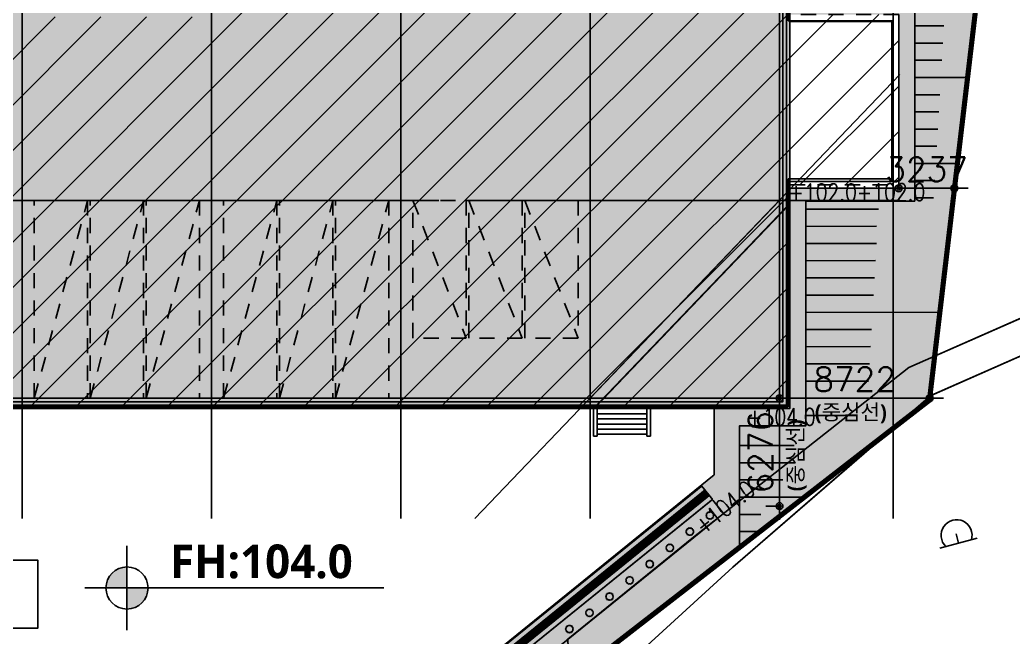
# Model space of a CAD drawing. Header units: millimetres. Extents: x 0 to 190005487, y 0 to 455456909.
# Drawn here: x 160531 to 218247, y 55596 to 91487 of the extents above; entities that cross this region are included whole.
import ezdxf
from ezdxf.xclip import XClip

# ---------------------------------------------------------------- set-up
doc = ezdxf.new("R2010")
doc.units = ezdxf.units.MM
doc.header["$LTSCALE"] = 800
doc.header["$MEASUREMENT"] = 0
doc.header["$XCLIPFRAME"] = 0
doc.header["$PDSIZE"] = -10
for name, pattern in [('CEN', [62, 60, -1, 0, -1]), ('DASHED', [3, 2, -1]), ('HID', [2, 1.1, -0.9]), ('XREF_BASE$0$PHANTOM', [63.5, 31.75, -6.35, 6.35, -6.35, 6.35, -6.35]), ('XREF_BASE$0$PHANTOMX2', [5, 2.5, -0.5, 0.5, -0.5, 0.5, -0.5])]:
    doc.linetypes.add(name, pattern=pattern)
doc.layers.get('0').update_dxf_attribs({"linetype": 'CONTINUOUS'})
doc.layers.get('Defpoints').update_dxf_attribs({"color": 153, "linetype": 'CONTINUOUS'})
for name, color, linetype in [('0-녹지', 71, 'CONTINUOUS'), ('1-묘지', 4, 'CONTINUOUS'), ('1-비포장', 1, 'CONTINUOUS'), ('2F', 5, 'HID'), ('_교목_Plant', 90, 'CONTINUOUS'), ('A-ANNO-TEXT2', 3, 'CONTINUOUS'), ('CE-SLOP-FILL', 1, 'CONTINUOUS'), ('CEN', 1, 'CEN'), ('COL', 2, 'CONTINUOUS'), ('LSMD_CONT_LDREG_41500', 1, 'CONTINUOUS'), ('SYM', 7, 'CONTINUOUS'), ('TEXT', 6, 'CONTINUOUS'), ('TIT', 2, 'CONTINUOUS'), ('WID', 4, 'CONTINUOUS'), ('XREF_BASE$0$CE_PROPERTY LINE', 2, 'XREF_BASE$0$PHANTOM'), ('XREF_BASE$0$성토옹벽', 6, 'CONTINUOUS'), ('XREF_BASE$0$절토옹벽', 2, 'CONTINUOUS'), ('사업부지', 7, 'CONTINUOUS'), ('성토옹벽', 6, 'CONTINUOUS'), ('절토옹벽', 2, 'CONTINUOUS'), ('지상1층', 253, 'CONTINUOUS'), ('지상1층 평면도$0$A-PK', 6, 'CONTINUOUS'), ('지하2층외벽선', 6, 'CONTINUOUS'), ('현황레벨검토', 1, 'CONTINUOUS')]:
    doc.layers.add(name, color=color, linetype=linetype)
doc.layers.add('XR-평면도$0$A-SSXM-STAIR', color=7, linetype='CONTINUOUS', lineweight=25)
doc.styles.add('SH_대대리576', font='NanumGothicBold.ttf')
doc.styles.get("Standard").update_dxf_attribs({"font": 'SIMPLEX.shx'})
doc.dimstyles.new('SHP 600', dxfattribs={"dimscale": 400, "dimtxt": 3.5, "dimasz": 1, "dimexe": 2, "dimexo": 2, "dimgap": 1, "dimtad": 1, "dimdec": 0, "dimzin": 0, "dimdsep": 46, "dimtxsty": 'Standard', "dimblk": 'DIMDOT', "dimcen": 0.09, "dimclrt": 3, "dimadec": 0, "dimazin": 1, "dimtfac": 1, "dimtdec": 0, "dimtix": 1, "dimtmove": 2, "dimatfit": 0, "dimldrblk": 'DIMDOT', "dimfxl": 1, "dimtfillclr": 3, "dimtolj": 1, "dimtzin": 0, "dimarcsym": 0})

# ---------------------------------------------------------------- blocks, each defined once
blk = doc.blocks.new('A$C33E82F04')
at = {"layer": '1-묘지', "color": 8, "linetype": 'Continuous'}
for p, q in [((1.5, 0), (0, 0)), ((0.75, 0), (0.75, 0.38))]:
    blk.add_line(p, q, dxfattribs=at)
blk.add_arc((0.756, 0.318), 0.6, 328.0265, 211.9735, dxfattribs=at)
blk = doc.blocks.new('G$C940A8A8A')
at = {"layer": 'LSMD_CONT_LDREG_41500', "color": 1, "linetype": 'Continuous', "const_width": 300, "flags": 128}
blk.add_lwpolyline([(72327, 15866), (79255, 11660), (78594, 7970), (78790, 7821), (135065, 31905), (143528, 53543), (142885, 66413), (152606, 122087)], dxfattribs=at)
blk = doc.blocks.new('현황측량 지적')
at = {"layer": '1-비포장', "color": 8, "linetype": 'Continuous'}
for points in [[(93205, -139550), (87545, -134189), (85835, -133363), (76896, -127054), (69729, -119669), (66110, -108713), (66008, -105595), (73015, -99178), (84532, -89199), (93795, -85116)], [(94002, -82831), (84738, -86909)]]:
    blk.add_lwpolyline(points, dxfattribs=at)
at = {"rotation": 14.62512504690287}
blk.add_blockref('G$C940A8A8A', (-38193, -154447), dxfattribs=at)
at = {"layer": '1-묘지', "xscale": 1500, "yscale": 1500, "zscale": 1500, "rotation": 14.62512501046145}
blk.add_blockref('A$C33E82F04', (85040, -98071), dxfattribs=at)
blk = doc.blocks.new('대지현황레벨1')
at = {"layer": 'Defpoints', "color": 6}
blk.add_lwpolyline([(27780, -120835), (35546, -123155), (35838, -126893), (36065, -126987), (84436, -89475), (87161, -66401), (83289, -54110), (78638, 2214)], dxfattribs=at)
blk = doc.blocks.new('A$C1BFD5BFA')
for points in [[(106530, 12809), (106530, 22900)], [(100200, 22500), (106130, 22500), (106130, 13209), (100200, 13209)], [(106530, 12809), (100200, 12809)]]:
    blk.add_lwpolyline(points)
at = {"layer": 'COL'}
for points in [[(0, 58200), (0, 0), (100200, 0), (100200, 12809)], [(400, 48400), (400, 400), (99800, 400), (99800, 13209), (99800, 13209)], [(99800, 13209), (99800, 13209), (99800, 48400)], [(100200, 22900), (100200, 12809)]]:
    blk.add_lwpolyline(points, dxfattribs=at)
blk = doc.blocks.new('DIMDOT')
at = {"color": 0}
blk.add_line((-2, 0), (2, 0), dxfattribs=at)
for radius in [0.5, 0.25]:
    blk.add_circle((0, 0), radius, dxfattribs=at)
blk = doc.blocks.new('*D42')
at = {"color": 0, "lineweight": -2}
for p, q in [((204643, 69488), (203872, 69488)), ((204672, 69088), (204672, 63612)), ((204643, 63212), (203872, 63212))]:
    blk.add_line(p, q, dxfattribs=at)
at = {"layer": 'Defpoints', "color": 0}
for p in [(205443, 69488), (204672, 63212), (205443, 63212)]:
    blk.add_point(p, dxfattribs=at)
at = {"color": 0, "linetype": 'ByBlock', "lineweight": -2, "xscale": 400, "yscale": 400, "zscale": 400}
for p, rotation in [((204672, 69488), 90), ((204672, 63212), 270)]:
    blk.add_blockref('DIMDOT', p, dxfattribs=dict(at, rotation=rotation))
at = {"color": 3, "insert": (203571, 66350), "char_height": 1400, "attachment_point": 5, "rotation": 90}
blk.add_mtext('\\A1;6276', dxfattribs=at)
blk = doc.blocks.new('*D43')
at = {"color": 0, "lineweight": -2}
for p, q in [((204672, 70288), (204672, 70288)), ((213394, 70288), (213394, 70288)), ((212994, 69488), (205072, 69488))]:
    blk.add_line(p, q, dxfattribs=at)
at = {"layer": 'Defpoints', "color": 0}
for p in [(204672, 69488), (204672, 69488), (213394, 69488)]:
    blk.add_point(p, dxfattribs=at)
at = {"color": 0, "linetype": 'ByBlock', "lineweight": -2, "xscale": 400, "yscale": 400, "zscale": 400, "rotation": 180}
blk.add_blockref('DIMDOT', (204672, 69488), dxfattribs=at)
at = {"color": 0, "linetype": 'ByBlock', "lineweight": -2, "xscale": 400, "yscale": 400, "zscale": 400}
blk.add_blockref('DIMDOT', (213394, 69488), dxfattribs=at)
at = {"color": 3, "insert": (209033, 70589), "char_height": 1400, "attachment_point": 5}
blk.add_mtext('\\A1;8722', dxfattribs=at)
blk = doc.blocks.new('*D44')
at = {"color": 0, "lineweight": -2}
for p, q in [((211599, 81694), (211599, 82494)), ((214836, 82494), (214836, 82494)), ((211199, 81694), (210799, 81694)), ((214836, 81694), (211599, 81694)), ((215236, 81694), (215636, 81694))]:
    blk.add_line(p, q, dxfattribs=at)
at = {"layer": 'Defpoints', "color": 0}
for p in [(211599, 81694), (214836, 81694), (211599, 80894)]:
    blk.add_point(p, dxfattribs=at)
at = {"color": 0, "linetype": 'ByBlock', "lineweight": -2, "xscale": 400, "yscale": 400, "zscale": 400}
blk.add_blockref('DIMDOT', (211599, 81694), dxfattribs=at)
at = {"color": 0, "linetype": 'ByBlock', "lineweight": -2, "xscale": 400, "yscale": 400, "zscale": 400, "rotation": 180}
blk.add_blockref('DIMDOT', (214836, 81694), dxfattribs=at)
at = {"color": 3, "insert": (213217, 82795), "char_height": 1400, "attachment_point": 5}
blk.add_mtext('\\A1;3237', dxfattribs=at)
blk = doc.blocks.new('levelsymbol')
at = {"layer": 'TIT', "ltscale": 10}
h = blk.add_hatch(color=4, dxfattribs=at)
h.paths.add_polyline_path([(-1500, 0), (0, 0), (0, 1500, 0.414214)])
h.paths.add_polyline_path([(0, 0), (0, -1500, 0.414214), (1500, 0)])
at = {"layer": 'TIT', "color": 4, "ltscale": 10}
for p, q in [((0, -3000), (0, 3000)), ((-3000, 0), (18319, 0))]:
    blk.add_line(p, q, dxfattribs=at)
blk.add_circle((0, 0), 1500, dxfattribs=at)
for start, end in [(0, 90), (180, 270)]:
    blk.add_arc((0, 0), 1500, start, end, dxfattribs=at)
blk = doc.blocks.new('지상1층 평면도$0$_P대형')
at = {"layer": '지상1층 평면도$0$A-PK', "color": 6, "linetype": 'HID'}
blk.add_line((-150, -1500), (-3250, -13000), dxfattribs=at)
blk.add_lwpolyline([(-150, -1500), (-150, -13000), (-3250, -13000), (-3250, -1500)], close=True, dxfattribs=at)
blk = doc.blocks.new('A$C666166B5')
at = {"layer": '지상1층 평면도$0$A-PK', "linetype": 'HID'}
blk.add_line((0, 8000), (3100, 0), dxfattribs=at)
blk.add_lwpolyline([(3100, 8000), (3100, 0), (0, 0), (0, 8000), (3100, 8000)], dxfattribs=at)
blk = doc.blocks.new('A$C61401735')
at = {"layer": 'CE-SLOP-FILL', "color": 251, "linetype": 'ByBlock'}
for p, q in [((148502, 72406), (150192, 72406)), ((148502, 71406), (150133, 71406)), ((148502, 70406), (150074, 70406)), ((148502, 69406), (151527, 69406)), ((148502, 68406), (149956, 68406)), ((148502, 67406), (149897, 67406)), ((148502, 66406), (149838, 66406)), ((148502, 65406), (149779, 65406)), ((148502, 64406), (150938, 64406)), ((148502, 63406), (149661, 63406)), ((148502, 62406), (149602, 62406)), ((142173, 61747), (146395, 61756)), ((142171, 60747), (146277, 60756)), ((142173, 59747), (146279, 59756)), ((142173, 58747), (146221, 58756)), ((142173, 57747), (146163, 57756)), ((142173, 56747), (146106, 56756)), ((142173, 55747), (149918, 55765)), ((142173, 54747), (145990, 54756)), ((142173, 53747), (145932, 53755)), ((142173, 52747), (145874, 52755)), ((142173, 51747), (145816, 51755)), ((142173, 50747), (149329, 50763)), ((142173, 49747), (145178, 49754)), ((138320, 48002), (141488, 48002)), ((138320, 47002), (141488, 47002)), ((138320, 46002), (140844, 46002)), ((138320, 45002), (142078, 45002)), ((138320, 44002), (139554, 44002)), ((138320, 43002), (139500, 43002))]:
    blk.add_line(p, q, dxfattribs=at)
at = {"layer": 'CE-SLOP-FILL', "color": 251, "linetype": 'ByBlock', "flags": 128}
for points in [[(92703, 19281), (100468, 16961), (100760, 13223), (100987, 13128), (149358, 50641), (152083, 73715), (148212, 86006), (144956, 125432)], [(138320, 42081), (138320, 49150), (142173, 49150), (142173, 62214), (148502, 62214), (148502, 74024), (141998, 74024), (141998, 102558), (141998, 108156), (141998, 137556), (122558, 137556), (112679, 145614)], [(138320, 42081), (149358, 50641), (152083, 73715), (148212, 86006), (144956, 125432)]]:
    blk.add_lwpolyline(points, dxfattribs=at)
at = {"layer": 'CE-SLOP-FILL', "color": 251}
for points in [[(136762, 44835), (137381, 44050)], [(95670, 31748), (95670, 25559), (112970, 25559), (121372, 31096), (137392, 44057)]]:
    blk.add_lwpolyline(points, dxfattribs=at)
blk = doc.blocks.new('A$C53055D6E')
at = {"layer": 'XREF_BASE$0$CE_PROPERTY LINE', "color": 8, "linetype": 'XREF_BASE$0$PHANTOMX2', "ltscale": 3, "flags": 128}
blk.add_lwpolyline([(24653, 158067), (15380, 151109), (8259, 149251), (3838, 149290), (748, 147602), (-6916, 147572), (-7299, 146160), (-1843, 125252), (436, 116516), (2171, 109870), (5326, 104706), (5798, 96717), (3940, 88655), (43, 76541), (81, 64279), (3722, 52297), (8342, 45951), (24954, 35648), (27528, 32946), (33205, 26984), (45785, 19196), (55262, 14961), (63842, 9900), (67943, 799), (71065, 403), (74495, 0), (71416, 11497), (72509, 16027), (80907, 20283), (84381, 29814), (86654, 26118), (86417, 19281), (94182, 16961), (94474, 13223), (94701, 13128), (143072, 50641), (145797, 73715), (141926, 86006), (137274, 142330), (130340, 137929), (128629, 139085), (122336, 140647), (114378, 141402), (105827, 145930), (90331, 146144), (69871, 143916), (58636, 140116), (56478, 144307), (45633, 153630)], close=True, dxfattribs=at)
at = {"layer": '절토옹벽', "color": 6, "linetype": 'ByBlock', "ltscale": 5, "const_width": 100, "flags": 128}
for points in [[(91367, 31757), (91369, 27568), (106141, 27577), (113948, 32781), (129838, 45656)], [(90367, 31756), (90370, 26568), (106370, 26577), (114477, 31926), (130451, 44866)]]:
    blk.add_lwpolyline(points, dxfattribs=at)
at = {"layer": '절토옹벽', "color": 6, "linetype": 'DASHED', "ltscale": 4000, "const_width": 500, "flags": 128}
blk.add_lwpolyline([(90867, 31757), (90869, 27068), (106256, 27077), (114213, 32354), (130145, 45261)], dxfattribs=at)
blk = doc.blocks.new('XREF_BASE$0$A$C5E376D50')
at = {"layer": 'Defpoints', "linetype": 'Continuous', "flags": 128}
blk.add_lwpolyline([(303691, 192063), (311456, 189743), (311748, 186006), (311975, 185911), (360346, 223424), (363071, 246497), (359200, 258788), (354548, 315113)], dxfattribs=at)
blk = doc.blocks.new('XREF_BASE$0$A$C3CBC0631')
at = {"layer": 'XREF_BASE$0$절토옹벽'}
h = blk.add_hatch(color=253, dxfattribs=at)
h.dxf.hatch_style = 1
h.paths.add_polyline_path([(130451, 44866), (114477, 31926), (106370, 26577), (90370, 26568), (90367, 31756), (91367, 31756), (91367, 31757), (91369, 27569), (106141, 27577), (113948, 32781), (129838, 45656), (130467, 44879)])
at = {"layer": 'XREF_BASE$0$CE_PROPERTY LINE', "color": 8, "linetype": 'XREF_BASE$0$PHANTOMX2', "ltscale": 3, "flags": 128}
blk.add_lwpolyline([(24653, 158067), (15380, 151109), (8259, 149251), (3838, 149290), (748, 147602), (-6916, 147572), (-7299, 146160), (-1843, 125252), (436, 116516), (2171, 109870), (5326, 104706), (5798, 96717), (3940, 88655), (43, 76542), (81, 64279), (3722, 52297), (8342, 45951), (24954, 35648), (27528, 32946), (33205, 26984), (45785, 19196), (55262, 14961), (63842, 9900), (67943, 799), (71065, 403), (74495, 0), (71416, 11497), (72509, 16027), (80907, 20283), (84381, 29814), (86654, 26118), (86417, 19281), (94182, 16961), (94474, 13223), (94701, 13128), (143072, 50641), (145797, 73715), (141926, 86006), (137274, 142330), (130340, 137929), (128629, 139085), (122336, 140647), (114378, 141402), (105828, 145930), (90331, 146144), (69871, 143916), (58636, 140116), (56478, 144307), (45633, 153630)], close=True, dxfattribs=at)
at = {"layer": 'XREF_BASE$0$절토옹벽', "color": 8, "linetype": 'ByBlock', "ltscale": 5, "flags": 128}
blk.add_lwpolyline([(130451, 44866, 100, 100, 0), (114477, 31926, 100, 100, 0), (106370, 26577, 100, 100, 0), (90370, 26568, 100, 100, 0), (90367, 31756, 100, 100, 0), (91367, 31756, 100, 100, 0), (91367, 31757, 100, 100, 0), (91369, 27569, 100, 100, 0), (106141, 27577, 100, 100, 0), (113948, 32781, 100, 100, 0), (129838, 45656, 100, 100, 0), (130467, 44879, 0, 0, 0)], format="xyseb", close=True, dxfattribs=at)
blk = doc.blocks.new('G$CBD6C6888')
at = {"layer": '현황레벨검토', "color": 1, "linetype": 'ByBlock', "width": 0.8}
for s, p in [('+102.0', (184019, 71904)), ('+102.0', (187992, 71911)), ('+104.0', (181618, 58847))]:
    blk.add_text(s, height=1000, dxfattribs=at).set_placement(p)
blk.add_text('+104.0', height=1000, rotation=38.69478, dxfattribs=at).set_placement((179066, 52456))
blk = doc.blocks.new('TE000013_0')
at = {"const_width": 0.0239}
blk.add_lwpolyline([(-0.01, 0, 1), (0.01, 0, 1)], format="xyb", close=True, dxfattribs=at)
at = {"color": 0}
for centre, start, end in [((-0.73, 0.42), 270.5612, 29.4388), ((-0.84, 0), 300.5612, 59.4388), ((-0.42, 0.73), 240.5612, 359.4388), ((0, 0.84), 210.5612, 329.4388), ((0.42, 0.73), 180.5612, 299.4388), ((0.73, 0.42), 150.5612, 269.4388), ((0.84, 0), 120.5612, 239.4388), ((-0.73, -0.42), 330.5612, 89.4388), ((-0.42, -0.73), 0.5612, 119.4388), ((0, -0.84), 30.5612, 149.4388), ((0.42, -0.73), 60.5612, 179.4388), ((0.73, -0.42), 90.5612, 209.4388)]:
    blk.add_arc(centre, 0.225, start, end, dxfattribs=at)
blk = doc.blocks.new('G$CBD6E5784')
at = {"layer": '0-녹지'}
h = blk.add_hatch(color=256, dxfattribs=at)
h.dxf.hatch_style = 1
edge = h.paths.add_edge_path()
edge.add_line((7794, 201355), (7902, 200937))
edge.add_line((7902, 200937), (11057, 195774))
edge.add_line((11057, 195774), (11530, 187784))
edge.add_line((11530, 187784), (9671, 179723))
edge.add_line((9671, 179723), (5774, 167609))
edge.add_line((5774, 167609), (5813, 155347))
edge.add_line((5813, 155347), (9453, 143365))
edge.add_line((9453, 143365), (14073, 137018))
edge.add_line((14073, 137018), (30686, 126716))
edge.add_line((30686, 126716), (33260, 124014))
edge.add_line((33260, 124014), (38937, 118052))
edge.add_line((38937, 118052), (51516, 110264))
edge.add_line((51516, 110264), (60993, 106028))
edge.add_line((60993, 106028), (69573, 100968))
edge.add_line((69573, 100968), (73674, 91866))
edge.add_line((73674, 91866), (80226, 91068))
edge.add_line((80226, 91068), (77147, 102565))
edge.add_line((77147, 102565), (78239, 107093))
edge.add_line((78239, 107093), (86638, 111351))
edge.add_line((86638, 111351), (90112, 120882))
edge.add_line((90112, 120882), (92385, 117186))
edge.add_line((92385, 117186), (92148, 110349))
edge.add_line((92148, 110349), (99913, 108028))
edge.add_line((99913, 108028), (100206, 104291))
edge.add_line((100206, 104291), (100433, 104196))
edge.add_line((100433, 104196), (148803, 141709))
edge.add_line((148803, 141709), (151529, 164783))
edge.add_line((151529, 164783), (147657, 177073))
edge.add_line((147657, 177073), (143006, 233398))
edge.add_line((143006, 233398), (136071, 228996))
edge.add_line((136071, 228996), (134360, 230153))
edge.add_line((134360, 230153), (128068, 231715))
edge.add_line((128068, 231715), (120109, 232470))
edge.add_line((120109, 232470), (111559, 236997))
edge.add_line((111559, 236997), (96063, 237212))
edge.add_line((96063, 237212), (75602, 234983))
edge.add_line((75602, 234983), (64368, 231184))
edge.add_line((64368, 231184), (62206, 235371))
edge.add_line((62206, 235371), (61557, 235935))
edge.add_line((61557, 235935), (61356, 235701))
edge.add_line((61356, 235701), (60704, 234943))
edge.add_line((60704, 234943), (50766, 243492))
edge.add_line((50766, 243492), (30689, 247737))
edge.add_line((30689, 247737), (21282, 240661))
edge.add_line((21282, 240661), (14344, 238855))
edge.add_line((14344, 238855), (6649, 237166))
edge.add_line((6649, 237166), (383, 235672))
edge.add_line((383, 235672), (5488, 216157))
edge.add_line((5488, 216157), (4209, 215824))
edge.add_arc((5432, 220089), 4437, 254.00037, 277.35559)
edge.add_arc((5864, 216679), 1000, 277.81441, 14.39027)
edge.add_line((6833, 216928), (2247, 234509))
edge.add_line((2247, 234509), (18317, 238709))
edge.add_line((18317, 238709), (19275, 235027))
edge.add_line((19275, 235027), (21895, 235027))
edge.add_arc((21895, 236527), 1500, 270, 0)
edge.add_line((23395, 236527), (23395, 240227))
edge.add_line((23395, 240227), (52195, 240227))
edge.add_line((52195, 240227), (52195, 236527))
edge.add_arc((53695, 236527), 1500, 180, 270)
edge.add_line((53695, 235027), (54095, 235027))
edge.add_line((54095, 235027), (54095, 229027))
edge.add_line((54095, 229027), (39995, 229027))
edge.add_arc((39995, 227527), 1500, 90, 180)
edge.add_line((38495, 227527), (38495, 227027))
edge.add_line((38495, 227027), (59470, 227027))
edge.add_line((59470, 227027), (59470, 226827))
edge.add_line((59470, 226827), (38495, 226827))
edge.add_line((38495, 226827), (38495, 226627))
edge.add_line((38495, 226627), (121303, 226628))
edge.add_line((121303, 226628), (114220, 232406))
edge.add_line((114220, 232406), (114852, 233181))
edge.add_line((114852, 233181), (121660, 227628))
edge.add_line((121660, 227628), (140456, 227628))
edge.add_line((140456, 227628), (140492, 199427))
edge.add_line((140492, 199427), (140695, 199427))
edge.add_line((140695, 199427), (140692, 164123))
edge.add_line((140692, 164123), (147022, 164123))
edge.add_line((147022, 164123), (147022, 154032))
edge.add_line((147022, 154032), (140692, 154032))
edge.add_line((140692, 154032), (140692, 141223))
edge.add_line((140692, 141223), (136295, 141223))
edge.add_line((136295, 141223), (136295, 137377))
edge.add_line((136295, 137377), (135545, 136769))
edge.add_line((135545, 136769), (136187, 135930))
edge.add_line((136187, 135930), (120231, 122973))
edge.add_line((120231, 122973), (112105, 117640))
edge.add_line((112105, 117640), (96105, 117631))
edge.add_line((96105, 117631), (96105, 122820))
edge.add_line((96105, 122820), (95679, 122819))
edge.add_arc((95679, 109319), 13500, 90, 149.81131)
edge.add_arc((68883, 124908), 17500, 296.88928, 329.81131, ccw=False)
edge.add_arc((68883, 124908), 17500, 238.20401, 296.88928, ccw=False)
edge.add_line((59663, 110034), (27535, 129951))
edge.add_arc((43079, 155024), 29500, 180, 238.20401, ccw=False)
edge.add_line((13579, 155024), (13579, 193300))
edge.add_arc((5079, 193300), 8500, 360, 71.37307)
at = {"layer": '_교목_Plant', "xscale": 320.0000000000001, "yscale": 320.0000000000001, "zscale": 320.0000000000001}
for p in [(136052, 135011), (134886, 134068), (133719, 133124), (132553, 132181), (131387, 131237), (130221, 130293), (129055, 129350), (127888, 128406)]:
    blk.add_blockref('TE000013_0', p, dxfattribs=at)

msp = doc.modelspace()

# ---------------------------------------------------------------- hatches: boundary and pattern name
at = {"layer": '2F', "linetype": 'ByBlock'}
h = msp.add_hatch(dxfattribs=at)
h.set_pattern_fill('ANSI31', color=256, scale=15000)
h.set_pattern_definition([(45, (-2584541.3, 1388298.8), (-1325.8252, 1325.8252), [])])
h.paths.add_polyline_path([(105076.7, 127089.3), (105076.7, 68889.3), (205276.7, 68889.3), (205276.7, 81889.3), (211598.8, 81889.3), (211598.8, 91789.3), (205276.7, 91789.3), (205276.7, 127089.3)])
h.paths.add_polyline_path([(137970.5, 91661.9), (172382.8, 91661.9), (172382.8, 104316.6), (137970.5, 104316.6)], flags=16)
at = {"layer": '사업부지', "linetype": 'Continuous', "ltscale": 10}
h = msp.add_hatch(dxfattribs=at)
h.set_pattern_fill('AR-HBONE', color=8, scale=100, angle=14.625125, style=0)
h.set_pattern_definition([(59.62512505, (-197505235.8, -418325729.87), (-142.83199963, 547.356392), [1200, -400]), (149.62512505, (-197505033.53, -418325384.78), (-142.83199963, 547.356392), [1200, -400])])
edge = h.paths.add_edge_path()
edge.add_arc((69656.1, 120961.3), 8500, 12.089525, 71.410291, ccw=False)
edge.add_arc((69656.1, 120961.3), 8500, 359.999998, 12.089525, ccw=False)
edge.add_line((78156.1, 120961.3), (78156.1, 82684.9))
edge.add_arc((107656.1, 82684.9), 29500, 179.999999, 238.204008)
edge.add_line((92112.7, 57611.9), (124240, 37695.3))
edge.add_arc((133460.7, 52569), 17500, 238.204012, 296.889284)
edge.add_arc((133460.7, 52569), 17500, 296.889284, 329.811311)
edge.add_arc((160256.3, 36980.7), 13500, 89.999998, 149.811311, ccw=False)
edge.add_line((160256.3, 50480.7), (162177.1, 50480.7))
edge.add_line((162177.1, 50480.7), (162177.1, 51980.7))
edge.add_line((162177.1, 51980.7), (160256.3, 51980.7))
edge.add_arc((160256.3, 36980.7), 15000, 89.999998, 149.811311)
edge.add_arc((133460.7, 52569), 16000, 296.889284, 329.811311, ccw=False)
edge.add_arc((133460.7, 52569), 16000, 238.204012, 296.889284, ccw=False)
edge.add_line((125030.3, 38970.2), (92903, 58886.8))
edge.add_arc((107656.1, 82684.9), 28000, 179.999998, 238.204007, ccw=False)
edge.add_line((79656.1, 82684.9), (79656.1, 120961.3))
edge.add_arc((69656.1, 120961.3), 10000, 359.999999, 12.089525)
edge.add_arc((69656.1, 120961.3), 10000, 12.089525, 76.961351)
edge.add_line((71912.2, 130703.5), (72365.8, 129017.8))
at = {"layer": '지상1층'}
h = msp.add_hatch(color=256, dxfattribs=at)
h.dxf.hatch_style = 1
h.paths.add_polyline_path([(89668.8, 80384.8), (89668.8, 106984.8), (97072.1, 106984.8), (97072.1, 106984.8), (97072.1, 114784.8), (94868.8, 114784.8), (94868.8, 123884.8), (105268.8, 123884.8), (105268.8, 127084.8), (109768.8, 127084.8), (205268.8, 127084.8), (205268.8, 69084.8), (105268.8, 69084.8), (105268.8, 75984.8), (102768.8, 75984.8), (102768.8, 80384.8)])

# ---------------------------------------------------------------- linework, layer by layer
for points in [[(105072.1, 124588.1), (94172.1, 124588.1), (94172.1, 118188.1), (94872.1, 118188.1), (94872.1, 114788.1), (97072.1, 114788.1), (97072.1, 106988.1), (89672.1, 106988.1), (89672.1, 80388.1), (102772.1, 80388.1), (102772.1, 75988.1), (105272.1, 75988.1), (105272.1, 69088.1), (205072.1, 69088.1), (205072.1, 102988.1), (205272.1, 102988.1), (205272.1, 127088.1), (105072.1, 127088.1)], [(137840.6, 60068.9), (161583, 60068.9), (161583, 56123.3), (137840.6, 56123.3)]]:
    msp.add_lwpolyline(points, close=True)
at = {"layer": '1-비포장', "linetype": 'Continuous'}
for points in [[(222942.8, 76010.9), (212187.6, 71276.9), (199573, 61335.7), (192368.8, 55485.1), (192608.8, 49626.9), (196983, 37905.5), (204385.9, 30067.8), (214041.7, 23703.6), (220088.9, 18395.5)], [(222146.2, 19292), (216485.3, 24652.3), (214775.3, 25478.3), (205836.6, 31787.8), (198669.8, 39172.5), (195051.2, 50128.8), (194948.5, 53246.9), (201955.3, 59664), (213473, 69642.5), (222736.1, 73725.7)]]:
    msp.add_lwpolyline(points, dxfattribs=at)
at = {"layer": '2F'}
msp.add_lwpolyline([(105076.7, 127089.3), (105076.7, 68889.3), (205276.7, 68889.3), (205276.7, 81889.3), (211598.8, 81889.3), (211598.8, 91789.3), (205276.7, 91789.3), (205276.7, 127089.3)], close=True, dxfattribs=at)
at = {"layer": 'CEN'}
for p, q in [((160672.1, 62488.1), (160672.1, 195988.1)), ((171672.1, 62488.1), (171672.1, 195988.1)), ((182672.1, 62488.1), (182672.1, 195988.1)), ((193672.1, 62488.1), (193672.1, 195988.1)), ((204672.1, 62488.1), (204672.1, 195988.1)), ((211272.1, 62488.1), (211272.1, 195988.1)), ((186976.5, 62488.1), (211672.1, 88306.3)), ((37672.1, 80988.1), (211672.1, 80988.1)), ((37672.1, 69488.1), (211672.1, 69488.1))]:
    msp.add_line(p, q, dxfattribs=at)
for points in [[(90072.1, 154288.1), (138672.1, 154288.1), (138672.1, 141788.1), (185572.1, 141788.1), (185572.1, 126488.1), (204672.1, 126488.1), (204672.1, 126488.1), (204672.1, 126488.1), (204672.1, 80988.1), (193672.1, 69488.1), (105672.1, 69488.1), (105672.1, 69488.1), (105672.1, 69488.1), (105672.1, 80438.1), (105172.1, 80438.1), (105172.1, 80888.1), (90072.1, 80888.1)], [(105172.1, 126988.1), (205172.1, 126988.1), (205172.1, 91438.1), (211272.1, 91438.1), (211272.1, 82238.1), (205172.1, 82238.1), (205172.1, 68988.1), (105172.1, 68988.1)]]:
    msp.add_lwpolyline(points, close=True, dxfattribs=at)
at = {"layer": 'WID'}
for p, q in [((200872.1, 65038.4), (200872.1, 68888.1)), ((184786.3, 51988.1), (200872.1, 65038.4))]:
    msp.add_line(p, q, dxfattribs=at)
at = {"layer": 'XR-평면도$0$A-SSXM-STAIR'}
for p, q in [((194072.1, 68588.1), (196972.1, 68588.1)), ((194072.1, 68288.1), (196972.1, 68288.1)), ((194072.1, 67988.1), (196972.1, 67988.1)), ((194072.1, 67688.1), (196972.1, 67688.1)), ((194072.1, 67388.1), (196972.1, 67388.1))]:
    msp.add_line(p, q, dxfattribs=at)
for points in [[(193872.1, 68888.1), (193872.1, 67288.1), (194072.1, 67288.1), (194072.1, 67288.1), (194072.1, 68888.1)], [(197172.1, 68888.1), (197172.1, 67288.1), (197172.1, 67288.1), (196972.1, 67288.1), (196972.1, 68888.1), (197172.1, 68888.1)]]:
    msp.add_lwpolyline(points, dxfattribs=at)
at = {"layer": '지상1층'}
msp.add_lwpolyline([(89668.8, 80384.8), (89668.8, 106984.8), (97068.8, 106984.8), (97068.8, 109884.8), (102768.8, 109884.8), (102768.8, 114784.8), (94868.8, 114784.8), (94868.8, 123884.8), (105268.8, 123884.8), (105268.8, 127084.8), (109768.8, 127084.8), (205268.8, 127084.8), (205268.8, 69084.8), (105268.8, 69084.8), (105268.8, 75984.8), (102768.8, 75984.8), (102768.8, 80384.8)], close=True, dxfattribs=at)
at = {"layer": '지하2층외벽선', "linetype": 'HID', "const_width": 100}
msp.add_lwpolyline([(194072.1, 69088.1), (105272.1, 69088.1), (105272.1, 78588.1), (89672.1, 78588.1), (89672.1, 154688.1), (144868.8, 154688.1), (144868.8, 142188.1), (185672.1, 142188.1), (185672.1, 127088.1), (205072.1, 127088.1), (205072.1, 80588.1), (194072.1, 69088.1)], dxfattribs=at)

# ---------------------------------------------------------------- block references
ref = msp.add_blockref('현황측량 지적', (128944.9, 158844.9))
XClip(ref).set_block_clipping_path([(-120941.079460036, -150848.0068536659), (162857.5363889819, 70751.9931463341)])
for name, p in [('G$CBD6C6888', (21175.8, 9057.8)), ('G$CBD6E5784', (64577.2, -72338.7)), ('A$C1BFD5BFA', (105068.8, 68884.8)), ('A$C666166B5', (183368.8, 72988.1)), ('A$C666166B5', (186618.8, 72988.1)), ('A$C666166B5', (189868.8, 72988.1))]:
    msp.add_blockref(name, p)
ref = msp.add_blockref('XREF_BASE$0$A$C5E376D50', (-146978, -154052.4))
XClip(ref).set_block_clipping_path([(154965.4345864058, 162053.3751671459), (438965.4345861674, 383653.3751671459)])
at = {"layer": 'CE-SLOP-FILL', "linetype": 'ByBlock'}
msp.add_blockref('A$C61401735', (64026.8, 18731), dxfattribs=at)
at = {"layer": 'SYM', "xscale": 0.8145454406738282, "yscale": 0.8145454406738282, "zscale": 0.8145454406738282}
msp.add_blockref('levelsymbol', (166755.7, 58453.7), dxfattribs=at)
at = {"layer": 'TEXT'}
msp.add_blockref('대지현황레벨1', (128949.2, 158846.8), dxfattribs=at)
at = {"layer": 'XREF_BASE$0$성토옹벽'}
msp.add_blockref('XREF_BASE$0$A$C3CBC0631', (70312.8, 18724.5), dxfattribs=at)
at = {"layer": '성토옹벽', "linetype": 'ByBlock'}
msp.add_blockref('A$C53055D6E', (70312.8, 18724.5), dxfattribs=at)
at = {"layer": '지상1층 평면도$0$A-PK', "rotation": 180}
for p in [(161218.8, 67988.1), (164468.8, 67988.1), (167718.8, 67988.1), (172218.8, 67988.1), (175468.8, 67988.1), (178718.8, 67988.1)]:
    msp.add_blockref('지상1층 평면도$0$_P대형', p, dxfattribs=at)

# ---------------------------------------------------------------- texts
at = {"layer": 'A-ANNO-TEXT2', "style": 'SH_대대리576'}
msp.add_text('(중심선)', height=900, dxfattribs=at).set_placement((206723.8, 68230.9))
msp.add_text('(중심선)', height=900, rotation=90, dxfattribs=at).set_placement((206043.3, 64075.8))
at = {"layer": 'SYM', "color": 240, "style": 'SH_대대리576'}
msp.add_text('FH:104.0', height=1954.91, dxfattribs=at).set_placement((169254.4, 59026))

# ---------------------------------------------------------------- dimensions: what is measured, and where the dimension line sits
for base, p1, p2, picture, middle in [((211598.8, 81693.8), (214836.1, 81693.8), (211598.8, 80893.8), '*D44', (213217.5, 82794.7)), ((204672.1, 69488.1), (213394.5, 69488.1), (204672.1, 69488.1), '*D43', (209033.3, 70589))]:
    dim = msp.add_linear_dim(base=base, p1=p1, p2=p2, dimstyle='SHP 600')
    dim.commit()
    dim.dimension.update_dxf_attribs({"geometry": picture, "text_midpoint": middle})
dim = msp.add_linear_dim(base=(204672.1, 63212.2), p1=(205443, 69488.1), p2=(205443, 63212.2), angle=90, dimstyle='SHP 600')
dim.commit()
dim.dimension.update_dxf_attribs({"geometry": '*D42', "text_midpoint": (203571.2, 66350.1)})

doc.saveas('drawing.dxf')
